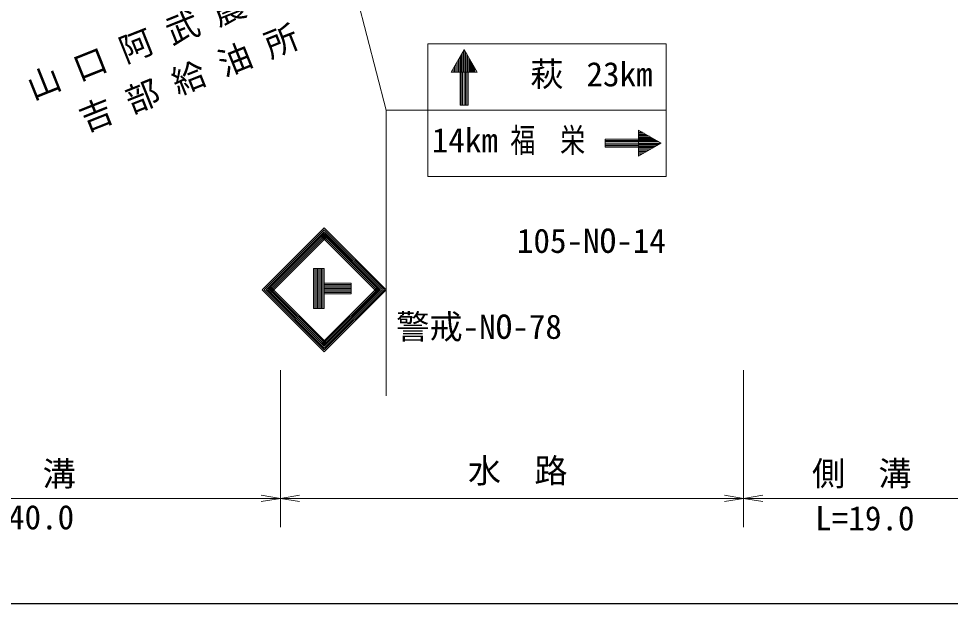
# Model space of a CAD drawing. Units: millimetres, scale not verified. Extents: x 40000 to 680000, y 20000 to 380000.
# Drawn here: x 93260 to 163422, y 205000 to 249057 of the extents above; entities that cross this region are included whole.
import ezdxf
from ezdxf.enums import TextEntityAlignment as Align

# ---------------------------------------------------------------- set-up
doc = ezdxf.new("R2010")
doc.units = ezdxf.units.MM
doc.header["$LTSCALE"] = 1000
for name, color, linetype, lineweight in [('M-STR-HTXT', 7, 'Continuous', 13), ('M-STR-STR3', 7, 'Continuous', 13), ('M-STR-STRC', 7, 'Continuous', 13), ('M-TTL-BAND', 7, 'Continuous', 25)]:
    doc.layers.add(name, color=color, linetype=linetype, lineweight=lineweight)
doc.styles.add('ＭＳ ゴシック', font='')
doc.styles.get('ＭＳ ゴシック').set_extended_font_data('MS Gothic')

# ---------------------------------------------------------------- blocks, each defined once
blk = doc.blocks.new('open_arrow')
at = {"color": 0, "linetype": 'Continuous', "lineweight": -2}
blk.add_lwpolyline([(7.5, 1.25), (0, 0), (7.5, -1.25)], dxfattribs=at)

msp = doc.modelspace()

# ---------------------------------------------------------------- linework, layer by layer
at = {"layer": 'M-STR-STR3'}
for p, q in [((112970, 222579), (112970, 210753)), ((147853, 222579), (147853, 210753)), ((112970, 212914), (75318, 212914)), ((147853, 212914), (112970, 212914)), ((167272, 212914), (147853, 212914))]:
    msp.add_line(p, q, dxfattribs=at)
at = {"layer": 'M-STR-STRC'}
for p, q in [((112043, 276508), (120942, 242167)), ((142017, 247167), (124063, 247167)), ((124063, 242167), (124063, 247167)), ((142017, 242141), (142017, 247167)), ((126806, 246733), (125823, 245029)), ((126559, 245029), (126559, 246304)), ((126645, 245029), (126645, 246453)), ((126730, 245029), (126730, 246601)), ((126806, 246733), (127790, 245029)), ((126806, 246733), (126806, 242529)), ((126918, 246538), (126918, 245054)), ((127002, 245029), (127002, 246394)), ((127073, 245029), (127073, 246270)), ((126173, 245029), (126173, 245636)), ((126279, 245029), (126279, 245819)), ((126379, 245029), (126379, 245992)), ((126473, 245029), (126473, 246156)), ((127153, 245029), (127153, 246131)), ((127233, 245029), (127233, 245993)), ((127316, 245029), (127316, 245849)), ((127388, 245029), (127388, 245725)), ((127465, 245029), (127465, 245592)), ((125823, 245029), (127790, 245029)), ((125970, 245029), (125970, 245284)), ((126076, 245029), (126076, 245468)), ((126506, 245029), (126506, 242529)), ((126590, 245029), (126590, 242529)), ((126684, 245029), (126684, 242529)), ((126916, 245029), (126916, 242529)), ((127000, 245029), (127000, 242529)), ((127106, 245029), (127106, 242529)), ((127542, 245029), (127542, 245458)), ((127622, 245029), (127622, 245320)), ((120942, 242167), (120942, 220642)), ((120942, 242167), (124063, 242167)), ((124063, 237167), (124063, 242167)), ((124063, 242167), (142017, 242167)), ((127106, 242529), (126506, 242529)), ((142017, 237167), (142017, 242141)), ((139937, 238696), (139937, 240663)), ((141640, 239679), (139937, 240663)), ((137437, 239979), (137437, 239379)), ((139937, 239979), (137437, 239979)), ((139937, 240495), (140227, 240495)), ((139937, 240415), (140366, 240415)), ((139937, 240338), (140499, 240338)), ((139937, 240261), (140633, 240261)), ((139937, 240189), (140757, 240189)), ((139937, 240106), (140900, 240106)), ((139937, 240026), (141039, 240026)), ((139937, 239873), (137437, 239873)), ((139937, 239789), (137437, 239789)), ((141640, 239679), (137437, 239679)), ((139937, 239557), (137437, 239557)), ((139937, 239463), (137437, 239463)), ((139937, 239379), (137437, 239379)), ((139937, 239946), (141177, 239946)), ((139937, 239875), (141301, 239875)), ((141640, 239679), (139937, 238696)), ((139937, 239603), (141509, 239603)), ((139937, 239518), (141360, 239518)), ((139937, 239432), (141212, 239432)), ((139937, 239346), (141063, 239346)), ((139937, 239252), (140900, 239252)), ((141446, 239791), (139962, 239791)), ((139937, 239152), (140727, 239152)), ((139937, 239046), (140543, 239046)), ((139937, 238949), (140375, 238949)), ((139937, 238843), (140192, 238843)), ((142017, 237167), (124063, 237167)), ((111609, 228620), (116276, 233287)), ((111750, 228620), (116276, 233145)), ((111891, 228620), (116276, 233004)), ((120942, 228620), (116276, 233287)), ((120801, 228620), (116276, 233145)), ((120660, 228620), (116276, 233004)), ((112033, 228620), (116276, 232862)), ((112104, 228549), (116346, 232792)), ((112174, 228478), (116417, 232721)), ((112245, 228408), (116488, 232650)), ((120306, 228408), (116063, 232650)), ((120377, 228478), (116134, 232721)), ((120447, 228549), (116205, 232792)), ((120518, 228620), (116276, 232862)), ((115474, 230219), (115472, 227219)), ((116274, 230218), (115474, 230219)), ((115574, 230219), (115572, 227219)), ((115674, 230219), (115672, 227219)), ((115774, 230219), (115772, 227219)), ((115874, 230219), (115872, 227219)), ((115974, 230219), (115972, 227219)), ((116074, 230219), (116072, 227219)), ((116174, 230219), (116172, 227219)), ((116274, 230218), (116272, 227218)), ((116417, 224518), (112174, 228761)), ((116488, 224589), (112245, 228832)), ((116063, 224589), (120306, 228832)), ((116134, 224518), (120377, 228761)), ((118294, 229117), (116273, 229118)), ((118294, 229017), (116273, 229018)), ((118294, 228917), (116273, 228918)), ((118294, 228817), (116273, 228818)), ((118294, 229117), (118294, 228317)), ((116276, 223953), (111609, 228620)), ((116276, 224094), (111750, 228620)), ((116276, 224236), (111891, 228620)), ((116276, 224377), (112033, 228620)), ((116346, 224448), (112104, 228690)), ((116205, 224448), (120447, 228690)), ((118294, 228717), (116273, 228718)), ((118294, 228617), (116273, 228618)), ((118294, 228517), (116273, 228518)), ((118294, 228417), (116273, 228418)), ((118294, 228317), (116273, 228318)), ((116276, 223953), (120942, 228620)), ((116276, 224094), (120801, 228620)), ((116276, 224236), (120660, 228620)), ((116276, 224377), (120518, 228620)), ((116272, 227218), (115472, 227219))]:
    msp.add_line(p, q, dxfattribs=at)
at = {"layer": 'M-TTL-BAND'}
msp.add_line((40000, 205000), (579000, 205000), dxfattribs=at)

# ---------------------------------------------------------------- block references
at = {"layer": 'M-STR-STR3', "xscale": 193, "yscale": 193, "rotation": 180}
for p in [(112970, 212914), (147853, 212914)]:
    msp.add_blockref('open_arrow', p, dxfattribs=at)
at = {"layer": 'M-STR-STR3', "xscale": 193, "yscale": 193}
for p in [(112970, 212914), (147853, 212914)]:
    msp.add_blockref('open_arrow', p, dxfattribs=at)

# ---------------------------------------------------------------- texts
at = {"layer": 'M-STR-HTXT', "style": 'ＭＳ ゴシック'}
for s, p in [('山 口 阿 武 農 協', (94533, 242415)), ('吉 部 給 油 所', (98485, 239995))]:
    msp.add_text(s, height=1833, rotation=21.712, dxfattribs=at).set_placement(p, align=Align.BOTTOM_LEFT)
at = {"layer": 'M-STR-STR3', "style": 'ＭＳ ゴシック'}
for s, p in [('水\u3000路', (127094, 213529)), ('側\u3000溝', (90059, 213297)), ('側\u3000溝', (153003, 213317)), ('L=40.0', (89961, 210027)), ('L=19.0', (153240, 209949))]:
    msp.add_text(s, height=1833, dxfattribs=at).set_placement(p, align=Align.BOTTOM_LEFT)
at = {"layer": 'M-STR-STRC', "style": 'ＭＳ ゴシック'}
for s, p in [('萩', (131790, 243404)), ('23km', (136017, 243404)), ('14km', (124366, 238429)), ('105-NO-14', (130778, 230855)), ('警戒-NO-78', (121689, 224379))]:
    msp.add_text(s, height=1833, dxfattribs=at).set_placement(p, align=Align.BOTTOM_LEFT)
at = {"layer": 'M-STR-STRC', "style": 'ＭＳ ゴシック', "width": 0.75}
msp.add_text('福\u3000栄', height=1833, dxfattribs=at).set_placement((130290, 238429), align=Align.BOTTOM_LEFT)

doc.saveas('drawing.dxf')
